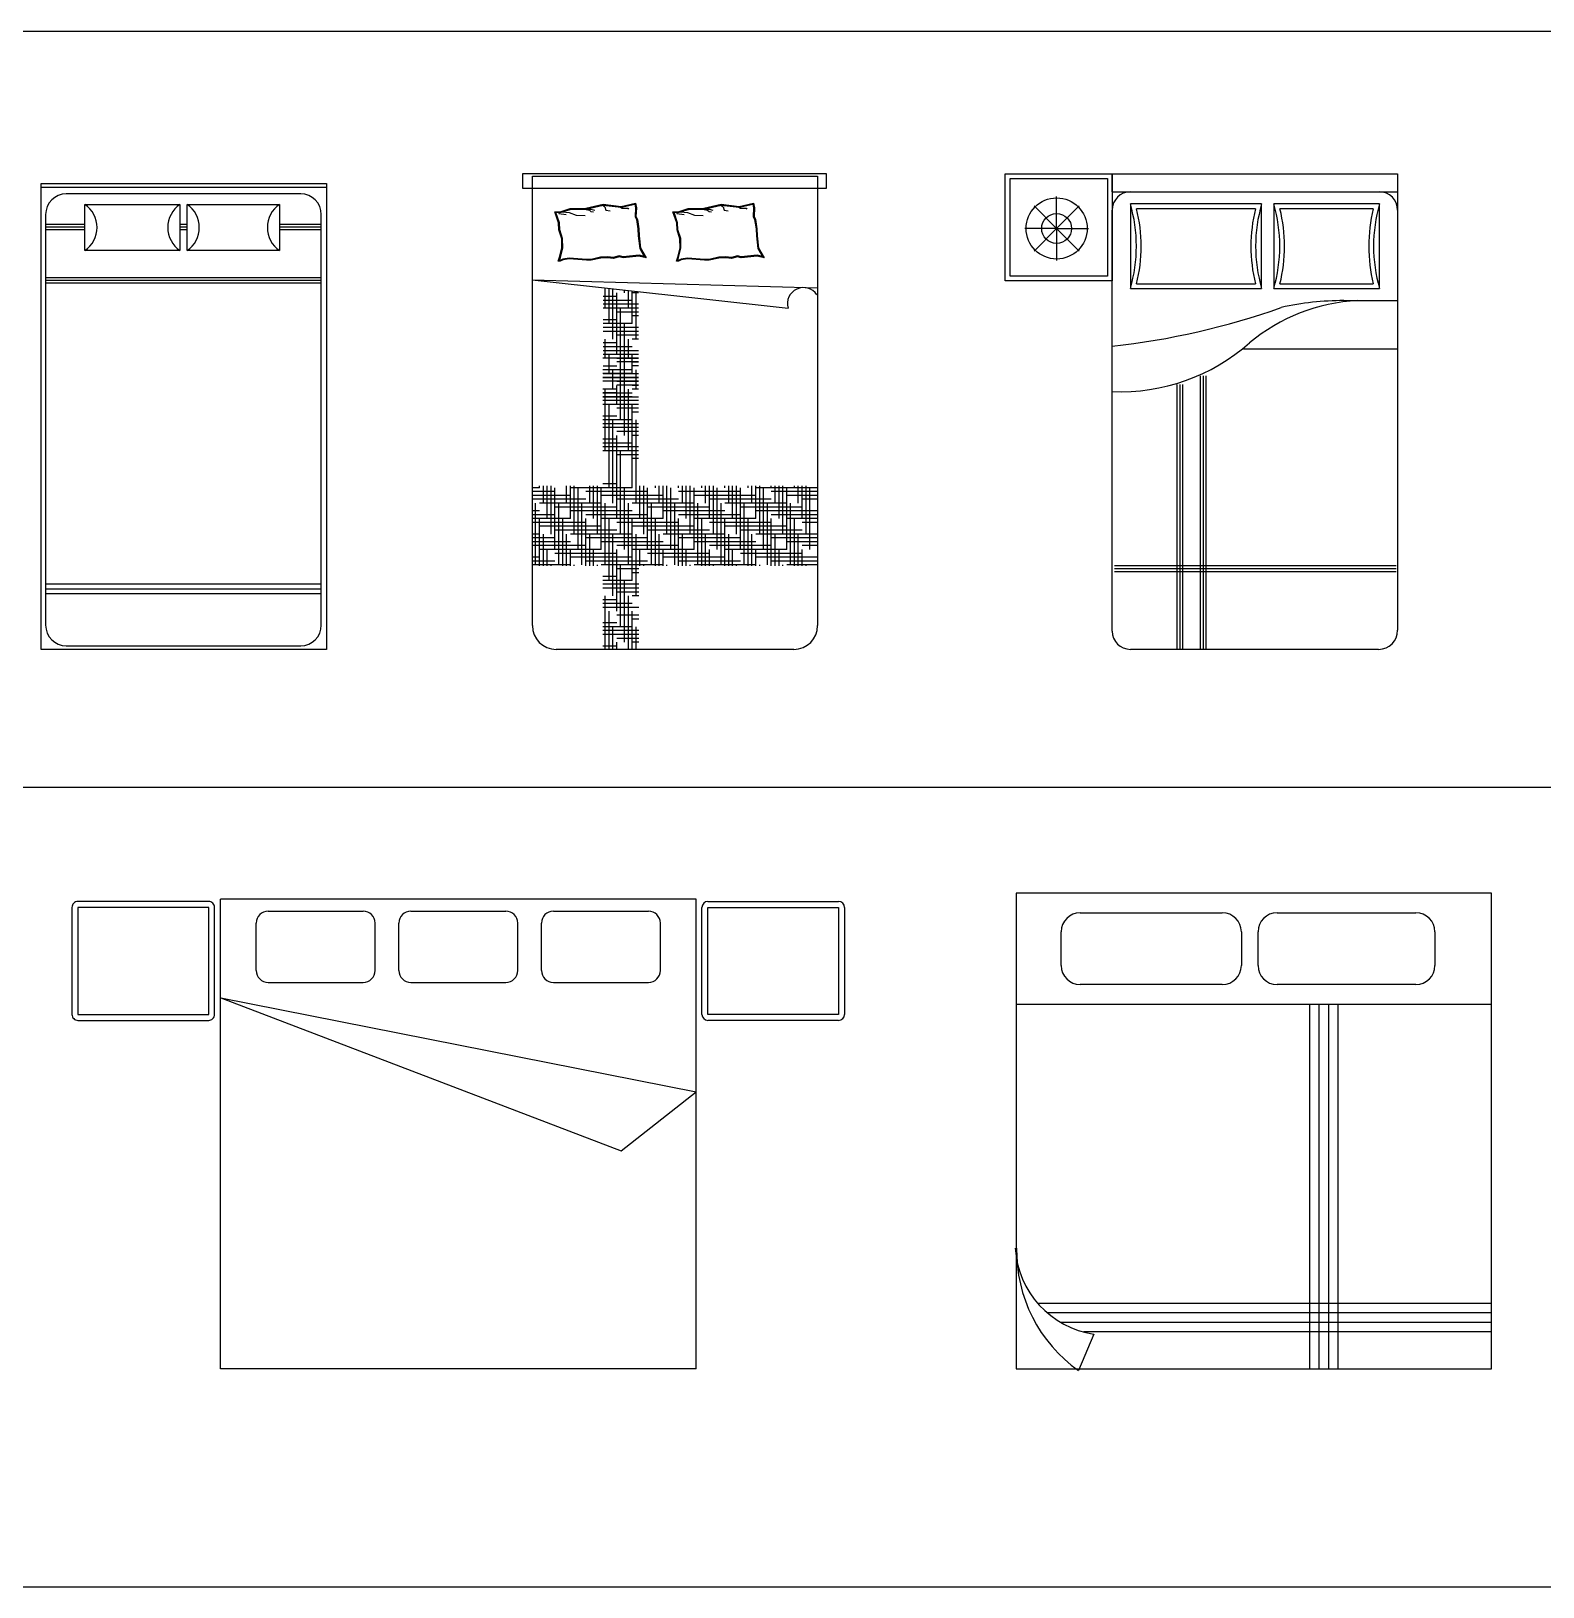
# Model space of a CAD drawing. Header units: millimetres. Extents: x 1787 to 68324, y 1435 to 30835.
# Drawn here: x 31794 to 38153, y 17580 to 24123 of the extents above; entities that cross this region are included whole.
import ezdxf

# ---------------------------------------------------------------- set-up
doc = ezdxf.new("R2010")
doc.units = ezdxf.units.MM
doc.layers.add('www.cad-blocks.net', color=7, linetype='Continuous')

# ---------------------------------------------------------------- blocks, each defined once
blk = doc.blocks.new('A$C190865F1')
for p, q in [((2.0039, 2.0076), (0.0039, 2.0076)), ((0.0039, 2.0076), (0.0039, 0.0076)), ((2.0039, 0.0076), (2.0039, 2.0076)), ((0.2729, 1.9257), (0.8711, 1.9257)), ((1.1013, 1.9257), (1.6854, 1.9257)), ((0.1929, 1.7039), (0.1929, 1.8457)), ((0.9511, 1.8457), (0.9511, 1.7039)), ((1.0213, 1.7039), (1.0213, 1.8457)), ((1.7654, 1.8457), (1.7654, 1.7039)), ((0.8711, 1.6239), (0.2729, 1.6239)), ((1.6854, 1.6239), (1.1013, 1.6239)), ((0.0039, 1.5411), (2.0039, 1.5411)), ((1.2387, 0.0076), (1.2387, 1.5411)), ((1.2787, 0.0076), (1.2787, 1.5411)), ((1.3187, 0.0076), (1.3187, 1.5411)), ((1.3587, 0.0076), (1.3587, 1.5411)), ((2.0039, 0.2826), (0.0948, 0.2826)), ((2.0039, 0.2426), (0.1352, 0.2426)), ((2.0039, 0.2026), (0.1915, 0.2026)), ((0.3311, 0.1538), (0.2661, 0)), ((2.0039, 0.1626), (0.2881, 0.1626)), ((0.0039, 0.0076), (2.0039, 0.0076))]:
    blk.add_line(p, q)
for centre, radius, start, end in [((0.2729, 1.8457), 0.08, 90, 180), ((0.8711, 1.8457), 0.08, 0, 90), ((1.1013, 1.8457), 0.08, 90, 180), ((1.6854, 1.8457), 0.08, 0, 90), ((0.2729, 1.7039), 0.08, 180, 270), ((0.8711, 1.7039), 0.08, 270, 0), ((1.1013, 1.7039), 0.08, 180, 270), ((1.6854, 1.7039), 0.08, 270, 0), ((0.3867, 0.5372), 0.3874, 183.3192, 261.7482), ((0.6229, 0.5035), 0.6171, 178.95405, 234.67054)]:
    blk.add_arc(centre, radius, start, end)
blk = doc.blocks.new('A$C2C731F76')
at = {"linetype": 'Continuous'}
for p, q in [((0, 1.96, -0.3429), (1.2, 1.96, -0.3429)), ((0, 0, -0.3429), (0, 1.96, -0.3429)), ((0, 1.96, -0.3429), (1.2, 1.96, -0.3429)), ((0.0009, 1.9444, -0.3429), (1.2008, 1.9444, -0.3429)), ((1.0912, 1.9156, -0.3429), (0.1048, 1.9156, -0.3429)), ((1.2, 1.96, -0.3429), (1.2, 0, -0.3429)), ((1.2, 1.96, -0.3429), (1.2, 0, -0.3429)), ((0.1832, 1.8715, -0.3429), (0.583, 1.8715, -0.3429)), ((0.1832, 1.6771, -0.3429), (0.1832, 1.8715, -0.3429)), ((0.583, 1.8715, -0.3429), (0.583, 1.6771, -0.3429)), ((0.6136, 1.8715, -0.3429), (1.0018, 1.8715, -0.3429)), ((0.6136, 1.6771, -0.3429), (0.6136, 1.8715, -0.3429)), ((1.0018, 1.8715, -0.3429), (1.0018, 1.6771, -0.3429)), ((0.0182, 1.829, -0.3429), (0.0182, 0.1017, -0.3429)), ((0.0182, 1.7889, -0.3429), (0.1832, 1.7889, -0.3429)), ((0.0182, 1.7774, -0.3429), (0.1832, 1.7774, -0.3429)), ((0.583, 1.7889, -0.3429), (0.6136, 1.7889, -0.3429)), ((0.583, 1.7774, -0.3429), (0.6136, 1.7774, -0.3429)), ((1.0018, 1.7889, -0.3429), (1.1778, 1.7889, -0.3429)), ((1.0018, 1.7774, -0.3429), (1.1778, 1.7774, -0.3429)), ((1.1778, 0.1017, -0.3429), (1.1778, 1.829, -0.3429)), ((0.0182, 1.7658, -0.3429), (0.1832, 1.7658, -0.3429)), ((0.583, 1.7658, -0.3429), (0.6136, 1.7658, -0.3429)), ((1.0018, 1.7658, -0.3429), (1.1778, 1.7658, -0.3429)), ((0.583, 1.6771, -0.3429), (0.1832, 1.6771, -0.3429)), ((1.0018, 1.6771, -0.3429), (0.6136, 1.6771, -0.3429)), ((0.0182, 1.5643, -0.3429), (1.1778, 1.5643, -0.3429)), ((0.0182, 1.5527, -0.3429), (1.1778, 1.5527, -0.3429)), ((0.0182, 1.5412, -0.3429), (1.1778, 1.5412, -0.3429)), ((1.1778, 0.2737, -0.3429), (0.0182, 0.2737, -0.3429)), ((1.1778, 0.2528, -0.3429), (0.0182, 0.2528, -0.3429)), ((1.1778, 0.234, -0.3429), (0.0182, 0.234, -0.3429)), ((0.1048, 0.0151, -0.3429), (1.0912, 0.0151, -0.3429)), ((1.2, 0, -0.3429), (0, 0, -0.3429))]:
    blk.add_line(p, q, dxfattribs=at)
for centre, start, end in [((0.1048, 1.829, -0.3429), 90, 180), ((1.0912, 1.829, -0.3429), 0, 90), ((0.1048, 0.1017, -0.3429), 180, 270), ((1.0912, 0.1017, -0.3429), 270, 0)]:
    blk.add_arc(centre, 0.0866, start, end, dxfattribs=at)
for centre, start, end in [((0.1162, 1.7743, -0.3429), 304.59868, 55.40132), ((0.6501, 1.7743, -0.3429), 124.59868, 235.40132), ((0.5465, 1.7743, -0.3429), 304.59868, 55.40132), ((1.0689, 1.7743, -0.3429), 124.59868, 235.40132)]:
    blk.add_arc(centre, 0.1181, start, end)
blk = doc.blocks.new('A$C216962CD')
at = {"linetype": 'ByBlock'}
for p, q in [((0, 1.5502), (0, 2.0002)), ((0, 2.0002), (0.45, 2.0002)), ((0.45, 1.924), (0.45, 2.0002)), ((0.45, 2.0002), (0.45, 1.5502)), ((0.45, 2.0002), (1.6506, 2.0002)), ((1.6506, 2.0002), (1.6506, 1.5502)), ((0.45, 1.924), (1.6506, 1.924)), ((0.45, 0.0762), (0.45, 1.8478)), ((0.5262, 1.8732), (0.5262, 1.5176)), ((1.0785, 1.8732), (0.5262, 1.8732)), ((1.0785, 1.5176), (1.0785, 1.8732)), ((1.1293, 1.8732), (1.1293, 1.5176)), ((1.5744, 1.8732), (1.1293, 1.8732)), ((1.5744, 1.5176), (1.5744, 1.8732)), ((1.6506, 1.8478), (1.6506, 0.08)), ((0.45, 1.5502), (0, 1.5502)), ((0.5262, 1.5176), (1.0785, 1.5176)), ((1.1293, 1.5176), (1.5744, 1.5176)), ((1.4247, 1.4668), (1.6506, 1.4668)), ((1.0023, 1.2636), (1.6506, 1.2636)), ((1.5706, 0), (0.5262, 0))]:
    blk.add_line(p, q, dxfattribs=at)
for p, q in [((0.02, 1.5702), (0.02, 1.9802)), ((0.02, 1.9802), (0.43, 1.9802)), ((0.43, 1.9802), (0.43, 1.5702)), ((0.216, 1.7702), (0.216, 1.9046)), ((0.216, 1.7702), (0.121, 1.8652)), ((0.216, 1.7702), (0.3111, 1.8652)), ((1.0524, 1.8532), (0.5523, 1.8532)), ((1.5483, 1.8532), (1.1554, 1.8532)), ((0.216, 1.7702), (0.0817, 1.7702)), ((0.216, 1.7702), (0.121, 1.6752)), ((0.216, 1.7702), (0.216, 1.6358)), ((0.216, 1.7702), (0.3504, 1.7702)), ((0.216, 1.7702), (0.3111, 1.6752)), ((0.43, 1.5702), (0.02, 1.5702)), ((0.5523, 1.5376), (1.0524, 1.5376)), ((1.1554, 1.5376), (1.5483, 1.5376))]:
    blk.add_line(p, q)
at = {"linetype": 'Continuous'}
for p, q in [((0.722, 1.1146), (0.722, 0)), ((0.734, 1.1146), (0.734, 0)), ((0.746, 1.1146), (0.746, 0)), ((0.8202, 1.1507), (0.8202, 0)), ((0.8322, 1.1507), (0.8322, 0)), ((0.8442, 1.1507), (0.8442, 0)), ((0.4599, 0.3521), (1.6437, 0.3521)), ((0.4599, 0.3401), (1.6437, 0.3401)), ((0.4599, 0.3281), (1.6437, 0.3281))]:
    blk.add_line(p, q, dxfattribs=at)
for radius in [0.1285, 0.0628]:
    blk.add_circle((0.216, 1.7702), radius)
at = {"linetype": 'ByBlock'}
for centre, radius, start, end in [((0.5262, 1.8478), 0.0762, 90, 180), ((1.5744, 1.8478), 0.0762, 0, 90), ((-0.0834, 1.6954), 0.635, 343.73979, 16.26021), ((1.6881, 1.6954), 0.635, 163.73979, 196.26021), ((0.5197, 1.6954), 0.635, 343.73979, 16.26021), ((2.184, 1.6954), 0.635, 163.73979, 196.26021), ((1.5209, 0.6982), 0.7696, 92.92611, 129.85554), ((1.4243, 0.2475), 1.2193, 89.98136, 102.46674), ((0.1309, 4.3115), 3.0525, 275.99766, 289.72247), ((0.4856, 1.9017), 0.8181, 267.50817, 311.50378), ((0.5262, 0.0762), 0.0762, 180, 270), ((1.5706, 0.08), 0.08, 270, 0)]:
    blk.add_arc(centre, radius, start, end, dxfattribs=at)
for centre, start, end in [((-0.0834, 1.6954), 346.05939, 13.94061), ((1.6881, 1.6954), 166.05939, 193.94061), ((0.5197, 1.6954), 346.05939, 13.94061), ((2.184, 1.6954), 166.05939, 193.94061)]:
    blk.add_arc(centre, 0.655, start, end)
blk = doc.blocks.new('A$C7ABD7EB7')
for p, q in [((0, 1.9383, -0.1688), (0, 2.0017, -0.1688)), ((0, 2.0017, -0.1688), (1.2762, 2.0017, -0.1688)), ((0.0396, 0.1, -0.1688), (0.0396, 1.99, -0.1688)), ((0.0396, 1.99, -0.1688), (1.2396, 1.99, -0.1688)), ((1.2396, 1.99, -0.1688), (1.2396, 0.1, -0.1688)), ((1.2762, 2.0017, -0.1688), (1.2762, 1.9383, -0.1688)), ((1.2762, 1.9383, -0.1688), (0, 1.9383, -0.1688)), ((0.1337, 1.8404, -0.1688), (0.1602, 1.8422, -0.1688)), ((0.1499, 1.7935, -0.1688), (0.1337, 1.8404, -0.1688)), ((0.1386, 1.8372, -0.1688), (0.1608, 1.8386, -0.1688)), ((0.1534, 1.7942, -0.1688), (0.1386, 1.8372, -0.1688)), ((0.1505, 1.8384, -0.1688), (0.1505, 1.833, -0.1688)), ((0.1505, 1.833, -0.1688), (0.1814, 1.829, -0.1688)), ((0.1602, 1.8422, -0.1688), (0.1988, 1.854, -0.1688)), ((0.1608, 1.8386, -0.1688), (0.1993, 1.8505, -0.1688)), ((0.1656, 1.8401, -0.1688), (0.1948, 1.8371, -0.1688)), ((0.1948, 1.8371, -0.1688), (0.2243, 1.8263, -0.1688)), ((0.1988, 1.854, -0.1688), (0.2641, 1.8555, -0.1688)), ((0.1993, 1.8505, -0.1688), (0.2645, 1.852, -0.1688)), ((0.2511, 1.8532, -0.1688), (0.2793, 1.8478, -0.1688)), ((0.2641, 1.8555, -0.1688), (0.3369, 1.8719, -0.1688)), ((0.2645, 1.852, -0.1688), (0.3371, 1.8683, -0.1688)), ((0.2713, 1.8518, -0.1688), (0.286, 1.8518, -0.1688)), ((0.2793, 1.8478, -0.1688), (0.286, 1.8411, -0.1688)), ((0.286, 1.8518, -0.1688), (0.3021, 1.8465, -0.1688)), ((0.286, 1.8411, -0.1688), (0.2968, 1.8398, -0.1688)), ((0.3369, 1.8719, -0.1688), (0.4125, 1.863, -0.1688)), ((0.337, 1.8666, -0.1688), (0.3451, 1.8612, -0.1688)), ((0.3371, 1.8683, -0.1688), (0.4127, 1.8594, -0.1688)), ((0.3451, 1.8612, -0.1688), (0.3491, 1.8465, -0.1688)), ((0.3491, 1.8465, -0.1688), (0.3666, 1.8438, -0.1688)), ((0.4068, 1.8612, -0.1688), (0.4162, 1.8559, -0.1688)), ((0.4125, 1.863, -0.1688), (0.4733, 1.877, -0.1688)), ((0.4127, 1.8594, -0.1688), (0.4705, 1.8727, -0.1688)), ((0.4162, 1.8559, -0.1688), (0.4417, 1.8559, -0.1688)), ((0.4417, 1.8559, -0.1688), (0.4444, 1.8518, -0.1688)), ((0.4705, 1.8727, -0.1688), (0.4734, 1.8564, -0.1688)), ((0.4734, 1.8564, -0.1688), (0.4719, 1.8194, -0.1688)), ((0.4733, 1.877, -0.1688), (0.477, 1.8567, -0.1688)), ((0.477, 1.8567, -0.1688), (0.4755, 1.8201, -0.1688)), ((0.6306, 1.8404, -0.1688), (0.657, 1.8422, -0.1688)), ((0.6468, 1.7935, -0.1688), (0.6306, 1.8404, -0.1688)), ((0.6355, 1.8372, -0.1688), (0.6577, 1.8386, -0.1688)), ((0.6503, 1.7942, -0.1688), (0.6355, 1.8372, -0.1688)), ((0.6473, 1.8384, -0.1688), (0.6473, 1.833, -0.1688)), ((0.6473, 1.833, -0.1688), (0.6782, 1.829, -0.1688)), ((0.657, 1.8422, -0.1688), (0.6956, 1.854, -0.1688)), ((0.6577, 1.8386, -0.1688), (0.6962, 1.8505, -0.1688)), ((0.6625, 1.8401, -0.1688), (0.6916, 1.8371, -0.1688)), ((0.6916, 1.8371, -0.1688), (0.7212, 1.8263, -0.1688)), ((0.6956, 1.854, -0.1688), (0.761, 1.8555, -0.1688)), ((0.6962, 1.8505, -0.1688), (0.7614, 1.852, -0.1688)), ((0.748, 1.8532, -0.1688), (0.7762, 1.8478, -0.1688)), ((0.761, 1.8555, -0.1688), (0.8338, 1.8719, -0.1688)), ((0.7614, 1.852, -0.1688), (0.834, 1.8683, -0.1688)), ((0.7681, 1.8518, -0.1688), (0.7829, 1.8518, -0.1688)), ((0.7762, 1.8478, -0.1688), (0.7829, 1.8411, -0.1688)), ((0.7829, 1.8518, -0.1688), (0.799, 1.8465, -0.1688)), ((0.7829, 1.8411, -0.1688), (0.7936, 1.8398, -0.1688)), ((0.8338, 1.8719, -0.1688), (0.9093, 1.863, -0.1688)), ((0.8339, 1.8666, -0.1688), (0.8419, 1.8612, -0.1688)), ((0.834, 1.8683, -0.1688), (0.9095, 1.8594, -0.1688)), ((0.8419, 1.8612, -0.1688), (0.846, 1.8465, -0.1688)), ((0.846, 1.8465, -0.1688), (0.8634, 1.8438, -0.1688)), ((0.9037, 1.8612, -0.1688), (0.9131, 1.8559, -0.1688)), ((0.9093, 1.863, -0.1688), (0.9701, 1.877, -0.1688)), ((0.9095, 1.8594, -0.1688), (0.9673, 1.8727, -0.1688)), ((0.9131, 1.8559, -0.1688), (0.9386, 1.8559, -0.1688)), ((0.9386, 1.8559, -0.1688), (0.9413, 1.8518, -0.1688)), ((0.9673, 1.8727, -0.1688), (0.9703, 1.8564, -0.1688)), ((0.9703, 1.8564, -0.1688), (0.9688, 1.8194, -0.1688)), ((0.9701, 1.877, -0.1688), (0.9738, 1.8567, -0.1688)), ((0.9738, 1.8567, -0.1688), (0.9724, 1.8201, -0.1688)), ((0.1514, 1.7639, -0.1688), (0.1499, 1.7935, -0.1688)), ((0.1549, 1.7645, -0.1688), (0.1534, 1.7942, -0.1688)), ((0.2243, 1.8263, -0.1688), (0.2619, 1.825, -0.1688)), ((0.4719, 1.8194, -0.1688), (0.4779, 1.8075, -0.1688)), ((0.4755, 1.8201, -0.1688), (0.4813, 1.8086, -0.1688)), ((0.4779, 1.8075, -0.1688), (0.4838, 1.769, -0.1688)), ((0.4813, 1.8086, -0.1688), (0.4873, 1.7693, -0.1688)), ((0.4838, 1.769, -0.1688), (0.4853, 1.7393, -0.1688)), ((0.4873, 1.7693, -0.1688), (0.4888, 1.7396, -0.1688)), ((0.6482, 1.7639, -0.1688), (0.6468, 1.7935, -0.1688)), ((0.6518, 1.7645, -0.1688), (0.6503, 1.7942, -0.1688)), ((0.7212, 1.8263, -0.1688), (0.7587, 1.825, -0.1688)), ((0.9688, 1.8194, -0.1688), (0.9747, 1.8075, -0.1688)), ((0.9724, 1.8201, -0.1688), (0.9781, 1.8086, -0.1688)), ((0.9747, 1.8075, -0.1688), (0.9806, 1.769, -0.1688)), ((0.9781, 1.8086, -0.1688), (0.9842, 1.7693, -0.1688)), ((0.9806, 1.769, -0.1688), (0.9821, 1.7393, -0.1688)), ((0.9842, 1.7693, -0.1688), (0.9857, 1.7396, -0.1688)), ((0.1632, 1.7269, -0.1688), (0.1514, 1.7639, -0.1688)), ((0.1668, 1.7275, -0.1688), (0.1549, 1.7645, -0.1688)), ((0.1639, 1.6885, -0.1688), (0.1632, 1.7269, -0.1688)), ((0.1675, 1.6881, -0.1688), (0.1668, 1.7275, -0.1688)), ((0.4853, 1.7393, -0.1688), (0.4912, 1.6859, -0.1688)), ((0.4888, 1.7396, -0.1688), (0.4946, 1.687, -0.1688)), ((0.6601, 1.7269, -0.1688), (0.6482, 1.7639, -0.1688)), ((0.6636, 1.7275, -0.1688), (0.6518, 1.7645, -0.1688)), ((0.6608, 1.6885, -0.1688), (0.6601, 1.7269, -0.1688)), ((0.6644, 1.6881, -0.1688), (0.6636, 1.7275, -0.1688)), ((0.9821, 1.7393, -0.1688), (0.9881, 1.6859, -0.1688)), ((0.9857, 1.7396, -0.1688), (0.9915, 1.687, -0.1688)), ((0.1485, 1.632, -0.1688), (0.1541, 1.6491, -0.1688)), ((0.1534, 1.6355, -0.1688), (0.1575, 1.6481, -0.1688)), ((0.1541, 1.6491, -0.1688), (0.1639, 1.6885, -0.1688)), ((0.1682, 1.6415, -0.1688), (0.1564, 1.6355, -0.1688)), ((0.1693, 1.638, -0.1688), (0.1572, 1.632, -0.1688)), ((0.1575, 1.6481, -0.1688), (0.1675, 1.6881, -0.1688)), ((0.1949, 1.6459, -0.1688), (0.1682, 1.6415, -0.1688)), ((0.195, 1.6423, -0.1688), (0.1693, 1.638, -0.1688)), ((0.2675, 1.64, -0.1688), (0.1949, 1.6459, -0.1688)), ((0.2673, 1.6364, -0.1688), (0.195, 1.6423, -0.1688)), ((0.2871, 1.6364, -0.1688), (0.2673, 1.6364, -0.1688)), ((0.2868, 1.64, -0.1688), (0.2675, 1.64, -0.1688)), ((0.3268, 1.6489, -0.1688), (0.2868, 1.64, -0.1688)), ((0.3272, 1.6453, -0.1688), (0.2871, 1.6364, -0.1688)), ((0.3564, 1.6504, -0.1688), (0.3268, 1.6489, -0.1688)), ((0.3562, 1.6468, -0.1688), (0.3272, 1.6453, -0.1688)), ((0.3804, 1.6438, -0.1688), (0.3562, 1.6468, -0.1688)), ((0.3801, 1.6474, -0.1688), (0.3564, 1.6504, -0.1688)), ((0.4053, 1.6548, -0.1688), (0.3801, 1.6474, -0.1688)), ((0.4053, 1.6511, -0.1688), (0.3804, 1.6438, -0.1688)), ((0.4216, 1.6504, -0.1688), (0.4053, 1.6548, -0.1688)), ((0.4213, 1.6468, -0.1688), (0.4053, 1.6511, -0.1688)), ((0.488, 1.6542, -0.1688), (0.4213, 1.6468, -0.1688)), ((0.4882, 1.6578, -0.1688), (0.4216, 1.6504, -0.1688)), ((0.5177, 1.6462, -0.1688), (0.488, 1.6542, -0.1688)), ((0.5105, 1.6518, -0.1688), (0.4882, 1.6578, -0.1688)), ((0.4912, 1.6859, -0.1688), (0.5105, 1.6518, -0.1688)), ((0.4946, 1.687, -0.1688), (0.5177, 1.6462, -0.1688)), ((0.6454, 1.632, -0.1688), (0.6509, 1.6491, -0.1688)), ((0.6503, 1.6355, -0.1688), (0.6544, 1.6481, -0.1688)), ((0.6509, 1.6491, -0.1688), (0.6608, 1.6885, -0.1688)), ((0.6651, 1.6415, -0.1688), (0.6532, 1.6355, -0.1688)), ((0.6662, 1.638, -0.1688), (0.6541, 1.632, -0.1688)), ((0.6544, 1.6481, -0.1688), (0.6644, 1.6881, -0.1688)), ((0.6918, 1.6459, -0.1688), (0.6651, 1.6415, -0.1688)), ((0.6919, 1.6423, -0.1688), (0.6662, 1.638, -0.1688)), ((0.7644, 1.64, -0.1688), (0.6918, 1.6459, -0.1688)), ((0.7642, 1.6364, -0.1688), (0.6919, 1.6423, -0.1688)), ((0.784, 1.6364, -0.1688), (0.7642, 1.6364, -0.1688)), ((0.7836, 1.64, -0.1688), (0.7644, 1.64, -0.1688)), ((0.8236, 1.6489, -0.1688), (0.7836, 1.64, -0.1688)), ((0.8241, 1.6453, -0.1688), (0.784, 1.6364, -0.1688)), ((0.8532, 1.6504, -0.1688), (0.8236, 1.6489, -0.1688)), ((0.8531, 1.6468, -0.1688), (0.8241, 1.6453, -0.1688)), ((0.8772, 1.6438, -0.1688), (0.8531, 1.6468, -0.1688)), ((0.8769, 1.6474, -0.1688), (0.8532, 1.6504, -0.1688)), ((0.9021, 1.6548, -0.1688), (0.8769, 1.6474, -0.1688)), ((0.9022, 1.6511, -0.1688), (0.8772, 1.6438, -0.1688)), ((0.9184, 1.6504, -0.1688), (0.9021, 1.6548, -0.1688)), ((0.9181, 1.6468, -0.1688), (0.9022, 1.6511, -0.1688)), ((0.9848, 1.6542, -0.1688), (0.9181, 1.6468, -0.1688)), ((0.9851, 1.6578, -0.1688), (0.9184, 1.6504, -0.1688)), ((1.0145, 1.6462, -0.1688), (0.9848, 1.6542, -0.1688)), ((1.0073, 1.6518, -0.1688), (0.9851, 1.6578, -0.1688)), ((0.9881, 1.6859, -0.1688), (1.0073, 1.6518, -0.1688)), ((0.9915, 1.687, -0.1688), (1.0145, 1.6462, -0.1688)), ((0.1572, 1.632, -0.1688), (0.1485, 1.632, -0.1688)), ((0.1564, 1.6355, -0.1688), (0.1534, 1.6355, -0.1688)), ((0.6541, 1.632, -0.1688), (0.6454, 1.632, -0.1688)), ((0.6532, 1.6355, -0.1688), (0.6503, 1.6355, -0.1688)), ((0.0393, 1.5548, -0.1688), (1.1151, 1.4351, -0.1688)), ((0.0393, 1.5548, -0.1688), (1.2421, 1.5208, -0.1688)), ((0.3459, 1.435, -0.1688), (0.3459, 1.5207, -0.1688)), ((0.3621, 1.37, -0.1688), (0.3621, 1.5189, -0.1688)), ((0.3784, 1.305, -0.1688), (0.3784, 1.5171, -0.1688)), ((0.4271, 1.5, -0.1688), (0.4271, 1.5116, -0.1688)), ((0.4434, 1.435, -0.1688), (0.4434, 1.5098, -0.1688)), ((0.4596, 1.37, -0.1688), (0.4596, 1.508, -0.1688)), ((0.4759, 1.305, -0.1688), (0.4759, 1.5062, -0.1688)), ((0.3946, 1.4837, -0.1688), (0.3369, 1.4837, -0.1688)), ((0.4596, 1.4675, -0.1688), (0.3369, 1.4675, -0.1688)), ((0.4856, 1.4512, -0.1688), (0.3369, 1.4512, -0.1688)), ((0.3946, 1.24, -0.1688), (0.3946, 1.5, -0.1688)), ((0.4856, 1.5, -0.1688), (0.4596, 1.5, -0.1688)), ((0.4856, 1.435, -0.1688), (0.3369, 1.435, -0.1688)), ((0.3946, 1.3862, -0.1688), (0.3369, 1.3862, -0.1688)), ((0.4857, 1.4187, -0.1688), (0.3946, 1.4187, -0.1688)), ((0.4109, 1.175, -0.1688), (0.4109, 1.435, -0.1688)), ((0.4857, 1.4025, -0.1688), (0.4596, 1.4025, -0.1688)), ((0.4857, 1.3375, -0.1688), (0.3368, 1.3375, -0.1688)), ((0.4596, 1.37, -0.1688), (0.3369, 1.37, -0.1688)), ((0.4857, 1.3537, -0.1688), (0.3369, 1.3537, -0.1688)), ((0.4857, 1.3212, -0.1688), (0.3946, 1.3212, -0.1688)), ((0.4271, 1.11, -0.1688), (0.4271, 1.37, -0.1688)), ((0.3946, 1.2887, -0.1688), (0.3368, 1.2887, -0.1688)), ((0.4596, 1.2725, -0.1688), (0.3368, 1.2725, -0.1688)), ((0.4858, 1.2562, -0.1688), (0.3368, 1.2562, -0.1688)), ((0.3459, 1.225, -0.1688), (0.3459, 1.305, -0.1688)), ((0.4434, 1.225, -0.1688), (0.4434, 1.305, -0.1688)), ((0.4858, 1.305, -0.1688), (0.4596, 1.305, -0.1688)), ((0.486, 1.225, -0.1688), (0.3367, 1.225, -0.1688)), ((0.4858, 1.24, -0.1688), (0.3368, 1.24, -0.1688)), ((0.3946, 1.1912, -0.1688), (0.3368, 1.1912, -0.1688)), ((0.3621, 1.16, -0.1688), (0.3621, 1.24, -0.1688)), ((0.4858, 1.2237, -0.1688), (0.3946, 1.2237, -0.1688)), ((0.486, 1.2087, -0.1688), (0.3946, 1.2087, -0.1688)), ((0.4109, 0.965, -0.1688), (0.4109, 1.225, -0.1688)), ((0.4596, 1.16, -0.1688), (0.4596, 1.24, -0.1688)), ((0.4859, 1.2075, -0.1688), (0.4596, 1.2075, -0.1688)), ((0.486, 1.1925, -0.1688), (0.4596, 1.1925, -0.1688)), ((0.4861, 1.1275, -0.1688), (0.3366, 1.1275, -0.1688)), ((0.3946, 1.1762, -0.1688), (0.3367, 1.1762, -0.1688)), ((0.4596, 1.16, -0.1688), (0.3367, 1.16, -0.1688)), ((0.4861, 1.1437, -0.1688), (0.3367, 1.1437, -0.1688)), ((0.4859, 1.1425, -0.1688), (0.3367, 1.1425, -0.1688)), ((0.4596, 1.175, -0.1688), (0.3368, 1.175, -0.1688)), ((0.4859, 1.1587, -0.1688), (0.3368, 1.1587, -0.1688)), ((0.3784, 1.095, -0.1688), (0.3784, 1.175, -0.1688)), ((0.4859, 1.1262, -0.1688), (0.3946, 1.1262, -0.1688)), ((0.4271, 0.9, -0.1688), (0.4271, 1.16, -0.1688)), ((0.4759, 1.095, -0.1688), (0.4759, 1.175, -0.1688)), ((0.3946, 1.0787, -0.1688), (0.3366, 1.0787, -0.1688)), ((0.4596, 1.0625, -0.1688), (0.3366, 1.0625, -0.1688)), ((0.3946, 1.0937, -0.1688), (0.3367, 1.0937, -0.1688)), ((0.4596, 1.0775, -0.1688), (0.3367, 1.0775, -0.1688)), ((0.486, 1.0612, -0.1688), (0.3367, 1.0612, -0.1688)), ((0.3459, 0.835, -0.1688), (0.3459, 1.095, -0.1688)), ((0.4861, 1.1112, -0.1688), (0.3946, 1.1112, -0.1688)), ((0.3946, 1.03, -0.1688), (0.3946, 1.11, -0.1688)), ((0.4434, 0.835, -0.1688), (0.4434, 1.095, -0.1688)), ((0.486, 1.11, -0.1688), (0.4596, 1.11, -0.1688)), ((0.4861, 1.095, -0.1688), (0.4596, 1.095, -0.1688)), ((0.4862, 1.0462, -0.1688), (0.3366, 1.0462, -0.1688)), ((0.4862, 1.03, -0.1688), (0.3366, 1.03, -0.1688)), ((0.3621, 0.68, -0.1688), (0.3621, 1.03, -0.1688)), ((0.4862, 1.0137, -0.1688), (0.3946, 1.0137, -0.1688)), ((0.4596, 0.68, -0.1688), (0.4596, 1.03, -0.1688)), ((0.4862, 0.9975, -0.1688), (0.4596, 0.9975, -0.1688)), ((0.4863, 0.9325, -0.1688), (0.3365, 0.9325, -0.1688)), ((0.3946, 0.9812, -0.1688), (0.3366, 0.9812, -0.1688)), ((0.4596, 0.965, -0.1688), (0.3366, 0.965, -0.1688)), ((0.4863, 0.9487, -0.1688), (0.3366, 0.9487, -0.1688)), ((0.3784, 0.615, -0.1688), (0.3784, 0.965, -0.1688)), ((0.4863, 0.9162, -0.1688), (0.3946, 0.9162, -0.1688)), ((0.4759, 0.615, -0.1688), (0.4759, 0.965, -0.1688)), ((0.3946, 0.8837, -0.1688), (0.3365, 0.8837, -0.1688)), ((0.4596, 0.8675, -0.1688), (0.3365, 0.8675, -0.1688)), ((0.4864, 0.8512, -0.1688), (0.3365, 0.8512, -0.1688)), ((0.3946, 0.55, -0.1688), (0.3946, 0.9, -0.1688)), ((0.4863, 0.9, -0.1688), (0.4596, 0.9, -0.1688)), ((0.4864, 0.835, -0.1688), (0.3365, 0.835, -0.1688)), ((0.4864, 0.8187, -0.1688), (0.3946, 0.8187, -0.1688)), ((0.4109, 0.485, -0.1688), (0.4109, 0.835, -0.1688)), ((0.4864, 0.8025, -0.1688), (0.4596, 0.8025, -0.1688)), ((0.0696, 0.68, -0.1688), (0.0396, 0.68, -0.1688)), ((0.1346, 0.6637, -0.1688), (0.0396, 0.6637, -0.1688)), ((0.0696, 0.68, -0.1688), (0.0696, 0.6877, -0.1688)), ((0.0859, 0.615, -0.1688), (0.0859, 0.6877, -0.1688)), ((0.1021, 0.55, -0.1688), (0.1021, 0.6877, -0.1688)), ((0.1184, 0.485, -0.1688), (0.1184, 0.6877, -0.1688)), ((0.1346, 0.42, -0.1688), (0.1346, 0.68, -0.1688)), ((0.1834, 0.615, -0.1688), (0.1834, 0.6877, -0.1688)), ((0.1996, 0.55, -0.1688), (0.1996, 0.6877, -0.1688)), ((0.4596, 0.68, -0.1688), (0.1996, 0.68, -0.1688)), ((0.2159, 0.485, -0.1688), (0.2159, 0.6877, -0.1688)), ((0.2321, 0.42, -0.1688), (0.2321, 0.68, -0.1688)), ((0.5246, 0.6637, -0.1688), (0.2646, 0.6637, -0.1688)), ((0.2809, 0.615, -0.1688), (0.2809, 0.6877, -0.1688)), ((0.2971, 0.55, -0.1688), (0.2971, 0.6877, -0.1688)), ((0.3134, 0.485, -0.1688), (0.3134, 0.6877, -0.1688)), ((0.3296, 0.42, -0.1688), (0.3296, 0.68, -0.1688)), ((0.3946, 0.6962, -0.1688), (0.3365, 0.6962, -0.1688)), ((0.4271, 0.42, -0.1688), (0.4271, 0.68, -0.1688)), ((0.4921, 0.55, -0.1688), (0.4921, 0.6877, -0.1688)), ((0.5084, 0.485, -0.1688), (0.5084, 0.6877, -0.1688)), ((0.5246, 0.42, -0.1688), (0.5246, 0.68, -0.1688)), ((0.5571, 0.68, -0.1688), (0.5571, 0.6877, -0.1688)), ((0.5734, 0.615, -0.1688), (0.5734, 0.6877, -0.1688)), ((0.5896, 0.55, -0.1688), (0.5896, 0.6877, -0.1688)), ((0.6059, 0.485, -0.1688), (0.6059, 0.6877, -0.1688)), ((0.6221, 0.42, -0.1688), (0.6221, 0.68, -0.1688)), ((0.6546, 0.68, -0.1688), (0.6546, 0.6877, -0.1688)), ((0.9146, 0.6637, -0.1688), (0.6546, 0.6637, -0.1688)), ((0.6709, 0.615, -0.1688), (0.6709, 0.6877, -0.1688)), ((0.6871, 0.55, -0.1688), (0.6871, 0.6877, -0.1688)), ((0.7034, 0.485, -0.1688), (0.7034, 0.6877, -0.1688)), ((0.7196, 0.42, -0.1688), (0.7196, 0.68, -0.1688)), ((0.7521, 0.68, -0.1688), (0.7521, 0.6877, -0.1688)), ((0.7684, 0.615, -0.1688), (0.7684, 0.6877, -0.1688)), ((0.7846, 0.55, -0.1688), (0.7846, 0.6877, -0.1688)), ((0.8009, 0.485, -0.1688), (0.8009, 0.6877, -0.1688)), ((0.8171, 0.42, -0.1688), (0.8171, 0.68, -0.1688)), ((0.8496, 0.68, -0.1688), (0.8496, 0.6877, -0.1688)), ((0.8659, 0.615, -0.1688), (0.8659, 0.6877, -0.1688)), ((0.8821, 0.55, -0.1688), (0.8821, 0.6877, -0.1688)), ((0.8984, 0.485, -0.1688), (0.8984, 0.6877, -0.1688)), ((0.9146, 0.42, -0.1688), (0.9146, 0.68, -0.1688)), ((0.9471, 0.68, -0.1688), (0.9471, 0.6877, -0.1688)), ((0.9634, 0.615, -0.1688), (0.9634, 0.6877, -0.1688)), ((0.9796, 0.55, -0.1688), (0.9796, 0.6877, -0.1688)), ((1.2396, 0.68, -0.1688), (0.9796, 0.68, -0.1688)), ((0.9959, 0.485, -0.1688), (0.9959, 0.6877, -0.1688)), ((1.0121, 0.42, -0.1688), (1.0121, 0.68, -0.1688)), ((1.0446, 0.68, -0.1688), (1.0446, 0.6877, -0.1688)), ((1.2396, 0.6637, -0.1688), (1.0446, 0.6637, -0.1688)), ((1.0609, 0.615, -0.1688), (1.0609, 0.6877, -0.1688)), ((1.0771, 0.55, -0.1688), (1.0771, 0.6877, -0.1688)), ((1.0934, 0.485, -0.1688), (1.0934, 0.6877, -0.1688)), ((1.1096, 0.42, -0.1688), (1.1096, 0.68, -0.1688)), ((1.1421, 0.68, -0.1688), (1.1421, 0.6877, -0.1688)), ((1.1584, 0.615, -0.1688), (1.1584, 0.6877, -0.1688)), ((1.1746, 0.55, -0.1688), (1.1746, 0.6877, -0.1688)), ((1.1909, 0.485, -0.1688), (1.1909, 0.6877, -0.1688)), ((1.2071, 0.42, -0.1688), (1.2071, 0.68, -0.1688)), ((0.1996, 0.6475, -0.1688), (0.0396, 0.6475, -0.1688)), ((0.2646, 0.6312, -0.1688), (0.0396, 0.6312, -0.1688)), ((0.0534, 0.355, -0.1688), (0.0534, 0.615, -0.1688)), ((0.3296, 0.615, -0.1688), (0.0696, 0.615, -0.1688)), ((0.3946, 0.5987, -0.1688), (0.1346, 0.5987, -0.1688)), ((0.1509, 0.355, -0.1688), (0.1509, 0.615, -0.1688)), ((0.2484, 0.355, -0.1688), (0.2484, 0.615, -0.1688)), ((0.5896, 0.6475, -0.1688), (0.3296, 0.6475, -0.1688)), ((0.3459, 0.355, -0.1688), (0.3459, 0.615, -0.1688)), ((0.6546, 0.6312, -0.1688), (0.3946, 0.6312, -0.1688)), ((0.4434, 0.355, -0.1688), (0.4434, 0.615, -0.1688)), ((0.7196, 0.615, -0.1688), (0.4596, 0.615, -0.1688)), ((0.7846, 0.5987, -0.1688), (0.5246, 0.5987, -0.1688)), ((0.5409, 0.355, -0.1688), (0.5409, 0.615, -0.1688)), ((0.6384, 0.355, -0.1688), (0.6384, 0.615, -0.1688)), ((0.9796, 0.6475, -0.1688), (0.7196, 0.6475, -0.1688)), ((0.7359, 0.355, -0.1688), (0.7359, 0.615, -0.1688)), ((1.0446, 0.6312, -0.1688), (0.7846, 0.6312, -0.1688)), ((0.8334, 0.355, -0.1688), (0.8334, 0.615, -0.1688)), ((1.1096, 0.615, -0.1688), (0.8496, 0.615, -0.1688)), ((1.1746, 0.5987, -0.1688), (0.9146, 0.5987, -0.1688)), ((0.9309, 0.355, -0.1688), (0.9309, 0.615, -0.1688)), ((1.0284, 0.355, -0.1688), (1.0284, 0.615, -0.1688)), ((1.2396, 0.6475, -0.1688), (1.1096, 0.6475, -0.1688)), ((1.1259, 0.355, -0.1688), (1.1259, 0.615, -0.1688)), ((1.2396, 0.6312, -0.1688), (1.1746, 0.6312, -0.1688)), ((0.0696, 0.5825, -0.1688), (0.0396, 0.5825, -0.1688)), ((0.1346, 0.5662, -0.1688), (0.0396, 0.5662, -0.1688)), ((0.1996, 0.55, -0.1688), (0.0396, 0.55, -0.1688)), ((0.2646, 0.5337, -0.1688), (0.0396, 0.5337, -0.1688)), ((0.0696, 0.3513, -0.1688), (0.0696, 0.55, -0.1688)), ((0.1671, 0.3513, -0.1688), (0.1671, 0.55, -0.1688)), ((0.4596, 0.5825, -0.1688), (0.1996, 0.5825, -0.1688)), ((0.5246, 0.5662, -0.1688), (0.2646, 0.5662, -0.1688)), ((0.2646, 0.3513, -0.1688), (0.2646, 0.55, -0.1688)), ((0.5896, 0.55, -0.1688), (0.3296, 0.55, -0.1688)), ((0.3621, 0.29, -0.1688), (0.3621, 0.55, -0.1688)), ((0.6546, 0.5337, -0.1688), (0.3946, 0.5337, -0.1688)), ((0.4596, 0.29, -0.1688), (0.4596, 0.55, -0.1688)), ((0.5571, 0.3513, -0.1688), (0.5571, 0.55, -0.1688)), ((0.8496, 0.5825, -0.1688), (0.5896, 0.5825, -0.1688)), ((0.9146, 0.5662, -0.1688), (0.6546, 0.5662, -0.1688)), ((0.6546, 0.3513, -0.1688), (0.6546, 0.55, -0.1688)), ((0.9796, 0.55, -0.1688), (0.7196, 0.55, -0.1688)), ((0.7521, 0.3513, -0.1688), (0.7521, 0.55, -0.1688)), ((1.0446, 0.5337, -0.1688), (0.7846, 0.5337, -0.1688)), ((0.8496, 0.3513, -0.1688), (0.8496, 0.55, -0.1688)), ((0.9471, 0.3513, -0.1688), (0.9471, 0.55, -0.1688)), ((1.2396, 0.5825, -0.1688), (0.9796, 0.5825, -0.1688)), ((1.2396, 0.5662, -0.1688), (1.0446, 0.5662, -0.1688)), ((1.0446, 0.3513, -0.1688), (1.0446, 0.55, -0.1688)), ((1.2396, 0.55, -0.1688), (1.1096, 0.55, -0.1688)), ((1.1421, 0.3513, -0.1688), (1.1421, 0.55, -0.1688)), ((1.2396, 0.5337, -0.1688), (1.1746, 0.5337, -0.1688)), ((0.0696, 0.485, -0.1688), (0.0396, 0.485, -0.1688)), ((0.1346, 0.4687, -0.1688), (0.0396, 0.4687, -0.1688)), ((0.3296, 0.5175, -0.1688), (0.0696, 0.5175, -0.1688)), ((0.0859, 0.3513, -0.1688), (0.0859, 0.485, -0.1688)), ((0.3946, 0.5012, -0.1688), (0.1346, 0.5012, -0.1688)), ((0.1834, 0.3513, -0.1688), (0.1834, 0.485, -0.1688)), ((0.4596, 0.485, -0.1688), (0.1996, 0.485, -0.1688)), ((0.5246, 0.4687, -0.1688), (0.2646, 0.4687, -0.1688)), ((0.2809, 0.3513, -0.1688), (0.2809, 0.485, -0.1688)), ((0.3784, 0.225, -0.1688), (0.3784, 0.485, -0.1688)), ((0.7196, 0.5175, -0.1688), (0.4596, 0.5175, -0.1688)), ((0.4759, 0.225, -0.1688), (0.4759, 0.485, -0.1688)), ((0.7846, 0.5012, -0.1688), (0.5246, 0.5012, -0.1688)), ((0.5734, 0.3513, -0.1688), (0.5734, 0.485, -0.1688)), ((0.8496, 0.485, -0.1688), (0.5896, 0.485, -0.1688)), ((0.9146, 0.4687, -0.1688), (0.6546, 0.4687, -0.1688)), ((0.6709, 0.3513, -0.1688), (0.6709, 0.485, -0.1688)), ((0.7684, 0.3513, -0.1688), (0.7684, 0.485, -0.1688)), ((1.1096, 0.5175, -0.1688), (0.8496, 0.5175, -0.1688)), ((0.8659, 0.3513, -0.1688), (0.8659, 0.485, -0.1688)), ((1.1746, 0.5012, -0.1688), (0.9146, 0.5012, -0.1688)), ((0.9634, 0.3513, -0.1688), (0.9634, 0.485, -0.1688)), ((1.2396, 0.485, -0.1688), (0.9796, 0.485, -0.1688)), ((1.2396, 0.4687, -0.1688), (1.0446, 0.4687, -0.1688)), ((1.0609, 0.3513, -0.1688), (1.0609, 0.485, -0.1688)), ((1.1584, 0.3513, -0.1688), (1.1584, 0.485, -0.1688)), ((0.1996, 0.4525, -0.1688), (0.0396, 0.4525, -0.1688)), ((0.2646, 0.4362, -0.1688), (0.0396, 0.4362, -0.1688)), ((0.3296, 0.42, -0.1688), (0.0696, 0.42, -0.1688)), ((0.1021, 0.3513, -0.1688), (0.1021, 0.42, -0.1688)), ((0.3946, 0.4037, -0.1688), (0.1346, 0.4037, -0.1688)), ((0.1996, 0.3513, -0.1688), (0.1996, 0.42, -0.1688)), ((0.2971, 0.3513, -0.1688), (0.2971, 0.42, -0.1688)), ((0.5896, 0.4525, -0.1688), (0.3296, 0.4525, -0.1688)), ((0.6546, 0.4362, -0.1688), (0.3946, 0.4362, -0.1688)), ((0.3946, 0.16, -0.1688), (0.3946, 0.42, -0.1688)), ((0.7196, 0.42, -0.1688), (0.4596, 0.42, -0.1688)), ((0.4921, 0.3513, -0.1688), (0.4921, 0.42, -0.1688)), ((0.7846, 0.4037, -0.1688), (0.5246, 0.4037, -0.1688)), ((0.5896, 0.3513, -0.1688), (0.5896, 0.42, -0.1688)), ((0.6871, 0.3513, -0.1688), (0.6871, 0.42, -0.1688)), ((0.9796, 0.4525, -0.1688), (0.7196, 0.4525, -0.1688)), ((1.0446, 0.4362, -0.1688), (0.7846, 0.4362, -0.1688)), ((0.7846, 0.3513, -0.1688), (0.7846, 0.42, -0.1688)), ((1.1096, 0.42, -0.1688), (0.8496, 0.42, -0.1688)), ((0.8821, 0.3513, -0.1688), (0.8821, 0.42, -0.1688)), ((1.1746, 0.4037, -0.1688), (0.9146, 0.4037, -0.1688)), ((0.9796, 0.3513, -0.1688), (0.9796, 0.42, -0.1688)), ((1.0771, 0.3513, -0.1688), (1.0771, 0.42, -0.1688)), ((1.2396, 0.4525, -0.1688), (1.1096, 0.4525, -0.1688)), ((1.2396, 0.4362, -0.1688), (1.1746, 0.4362, -0.1688)), ((1.1746, 0.3513, -0.1688), (1.1746, 0.42, -0.1688)), ((0.0696, 0.3875, -0.1688), (0.0396, 0.3875, -0.1688)), ((0.1346, 0.3712, -0.1688), (0.0396, 0.3712, -0.1688)), ((0.1996, 0.355, -0.1688), (0.0396, 0.355, -0.1688)), ((0.1184, 0.3513, -0.1688), (0.1184, 0.355, -0.1688)), ((0.4596, 0.3875, -0.1688), (0.1996, 0.3875, -0.1688)), ((0.2159, 0.3513, -0.1688), (0.2159, 0.355, -0.1688)), ((0.5246, 0.3712, -0.1688), (0.2646, 0.3712, -0.1688)), ((0.3134, 0.3513, -0.1688), (0.3134, 0.355, -0.1688)), ((0.5896, 0.355, -0.1688), (0.3296, 0.355, -0.1688)), ((0.4868, 0.3387, -0.1688), (0.3946, 0.3387, -0.1688)), ((0.4109, 0.095, -0.1688), (0.4109, 0.355, -0.1688)), ((0.5084, 0.3513, -0.1688), (0.5084, 0.355, -0.1688)), ((0.8496, 0.3875, -0.1688), (0.5896, 0.3875, -0.1688)), ((0.6059, 0.3513, -0.1688), (0.6059, 0.355, -0.1688)), ((0.9146, 0.3712, -0.1688), (0.6546, 0.3712, -0.1688)), ((0.7034, 0.3513, -0.1688), (0.7034, 0.355, -0.1688)), ((0.9796, 0.355, -0.1688), (0.7196, 0.355, -0.1688)), ((0.8009, 0.3513, -0.1688), (0.8009, 0.355, -0.1688)), ((0.8984, 0.3513, -0.1688), (0.8984, 0.355, -0.1688)), ((1.2396, 0.3875, -0.1688), (0.9796, 0.3875, -0.1688)), ((0.9959, 0.3513, -0.1688), (0.9959, 0.355, -0.1688)), ((1.2396, 0.3712, -0.1688), (1.0446, 0.3712, -0.1688)), ((1.0934, 0.3513, -0.1688), (1.0934, 0.355, -0.1688)), ((1.2396, 0.355, -0.1688), (1.1096, 0.355, -0.1688)), ((1.1909, 0.3513, -0.1688), (1.1909, 0.355, -0.1688)), ((0.3946, 0.3062, -0.1688), (0.3363, 0.3062, -0.1688)), ((0.4596, 0.29, -0.1688), (0.3363, 0.29, -0.1688)), ((0.4869, 0.2737, -0.1688), (0.3363, 0.2737, -0.1688)), ((0.4271, 0.03, -0.1688), (0.4271, 0.29, -0.1688)), ((0.4868, 0.3225, -0.1688), (0.4596, 0.3225, -0.1688)), ((0.4869, 0.2575, -0.1688), (0.3362, 0.2575, -0.1688)), ((0.3946, 0.2087, -0.1688), (0.3362, 0.2087, -0.1688)), ((0.3459, 0, -0.1688), (0.3459, 0.225, -0.1688)), ((0.4869, 0.2412, -0.1688), (0.3946, 0.2412, -0.1688)), ((0.4434, 0, -0.1688), (0.4434, 0.225, -0.1688)), ((0.4869, 0.225, -0.1688), (0.4596, 0.225, -0.1688)), ((0.4596, 0.1925, -0.1688), (0.3362, 0.1925, -0.1688)), ((0.4869, 0.1762, -0.1688), (0.3362, 0.1762, -0.1688)), ((0.3621, 0, -0.1688), (0.3621, 0.16, -0.1688)), ((0.487, 0.1437, -0.1688), (0.3946, 0.1437, -0.1688)), ((0.4596, 0, -0.1688), (0.4596, 0.16, -0.1688)), ((0.3946, 0.1112, -0.1688), (0.3362, 0.1112, -0.1688)), ((0.4596, 0.095, -0.1688), (0.3362, 0.095, -0.1688)), ((0.487, 0.0787, -0.1688), (0.3362, 0.0787, -0.1688)), ((0.3784, 0, -0.1688), (0.3784, 0.095, -0.1688)), ((0.487, 0.1275, -0.1688), (0.4596, 0.1275, -0.1688)), ((0.4759, 0, -0.1688), (0.4759, 0.095, -0.1688)), ((0.4871, 0.0625, -0.1688), (0.3361, 0.0625, -0.1688)), ((0.3946, 0.0137, -0.1688), (0.3361, 0.0137, -0.1688)), ((0.4871, 0.0462, -0.1688), (0.3946, 0.0462, -0.1688)), ((0.3946, 0, -0.1688), (0.3946, 0.03, -0.1688)), ((0.4871, 0.03, -0.1688), (0.4596, 0.03, -0.1688)), ((1.1396, 0, -0.1688), (0.1396, 0, -0.1688))]:
    blk.add_line(p, q)
for centre, radius, start, end in [((1.1803, 1.4536, -0.1688), 0.0679, 33.52927, 195.81718), ((0.1396, 0.1, -0.1688), 0.1, 180, 270), ((1.1396, 0.1, -0.1688), 0.1, 270, 0)]:
    blk.add_arc(centre, radius, start, end)
blk = doc.blocks.new('A$C793B20D3')
for p, q in [((0.625, 0), (0.625, 1.975)), ((2.625, 1.975), (0.625, 1.975)), ((2.625, 0), (2.625, 1.975)), ((2.675, 1.9655), (3.225, 1.9655)), ((0.575, 1.9405), (0.025, 1.9405)), ((0.025, 1.9405), (0.025, 1.4905)), ((0.575, 1.4905), (0.575, 1.9405)), ((0.825, 1.925), (1.225, 1.925)), ((1.425, 1.925), (1.825, 1.925)), ((2.025, 1.925), (2.425, 1.925)), ((2.65, 1.4905), (2.65, 1.9405)), ((3.25, 1.9405), (3.25, 1.4905)), ((0.775, 1.675), (0.775, 1.875)), ((1.275, 1.675), (1.275, 1.875)), ((1.375, 1.675), (1.375, 1.875)), ((1.875, 1.675), (1.875, 1.875)), ((1.975, 1.675), (1.975, 1.875)), ((2.475, 1.675), (2.475, 1.875)), ((0.825, 1.625), (1.225, 1.625)), ((1.425, 1.625), (1.825, 1.625)), ((2.025, 1.625), (2.425, 1.625)), ((0.6256, 1.5604), (2.3107, 0.9169)), ((0.6256, 1.5604), (2.625, 1.1646)), ((0.025, 1.4905), (0.575, 1.4905)), ((3.225, 1.4655), (2.675, 1.4655)), ((2.3107, 0.9169), (2.625, 1.1646)), ((2.625, 0), (0.625, 0))]:
    blk.add_line(p, q)
at = {"flags": 128}
blk.add_lwpolyline([(0, 1.9405), (0, 1.4905, 0.414214), (0.025, 1.4655), (0.575, 1.4655, 0.414214), (0.6, 1.4905), (0.6, 1.9405, 0.414214), (0.575, 1.9655), (0.025, 1.9655, 0.414214)], format="xyb", close=True, dxfattribs=at)
blk.add_lwpolyline([(3.225, 1.9405), (3.225, 1.4905), (2.675, 1.4905), (2.675, 1.9405)], close=True)
for centre, radius, start, end in [((2.675, 1.9405), 0.025, 90, 180), ((3.225, 1.9405), 0.025, 0, 90), ((0.825, 1.875), 0.05, 90, 180), ((1.225, 1.875), 0.05, 0, 90), ((1.425, 1.875), 0.05, 90, 180), ((1.825, 1.875), 0.05, 0, 90), ((2.025, 1.875), 0.05, 90, 180), ((2.425, 1.875), 0.05, 0, 90), ((0.825, 1.675), 0.05, 180, 270), ((1.225, 1.675), 0.05, 270, 0), ((1.425, 1.675), 0.05, 180, 270), ((1.825, 1.675), 0.05, 270, 0), ((2.025, 1.675), 0.05, 180, 270), ((2.425, 1.675), 0.05, 270, 0), ((2.675, 1.4905), 0.025, 180, 270), ((3.225, 1.4905), 0.025, 270, 0)]:
    blk.add_arc(centre, radius, start, end)
blk = doc.blocks.new('format')
at = {"color": 155, "true_color": 0x546d8e}
for p, q in [((47364.4, 33605.8), (110172.9, 33605.8)), ((47364.4, 30425.3), (110172.9, 30425.3)), ((47364.4, 27062.5), (110172.9, 27062.5))]:
    blk.add_line(p, q, dxfattribs=at)

msp = doc.modelspace()

# ---------------------------------------------------------------- block references
at = {"xscale": 1000, "yscale": 1000, "zscale": 1000}
for name, p in [('A$C7ABD7EB7', (33863, 21522.7, 168.8)), ('A$C216962CD', (35891.9, 21522.7)), ('A$C2C731F76', (31837, 21522.7, 342.9)), ('A$C190865F1', (35933.9, 18489.1)), ('A$C793B20D3', (31966, 18496.7))]:
    msp.add_blockref(name, p, dxfattribs=at)
at = {"layer": 'www.cad-blocks.net'}
msp.add_blockref('format', (-41848.5, -9482.9), dxfattribs=at)

doc.saveas('drawing.dxf')
